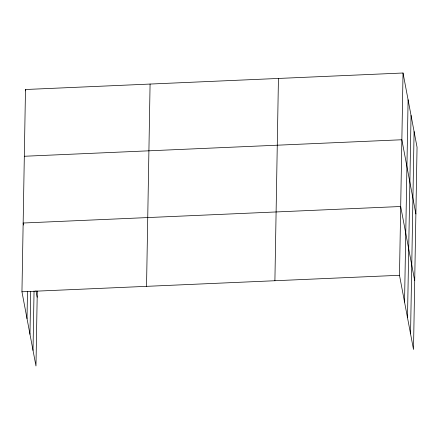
<?xml version="1.0" encoding="UTF-8"?>
<svg xmlns="http://www.w3.org/2000/svg" width="439" height="439" viewBox="0 0 439 439"><rect width="100%" height="100%" fill="white"/><g stroke="black" fill="none" stroke-linecap="round" stroke-linejoin="round"><path stroke-width="0.66" d="M37.282 291.09L35.971 366L21.95 291.792L25.489 89.507L403.029 73L417.05 147.208L413.511 349.493L399.49 275.286L403.029 73M27.015 318.593L27.492 291.353M29.967 334.238L30.719 291.337M33.013 350.355L34.05 291.112M146.538 286.343L150.078 84.058M274.902 280.735L278.441 78.449M404.549 302.087L408.094 99.801M407.507 317.726L411.047 115.441M410.553 333.849L414.092 131.563M24.321 156.262L401.861 139.756L415.881 213.963M21.95 291.792L399.49 275.286M414.712 280.713L400.692 206.506L23.152 223.017L23.536 225.026M25.489 89.507L25.742 90.846M35.943 290.706L37.178 297.225"/></g></svg>
